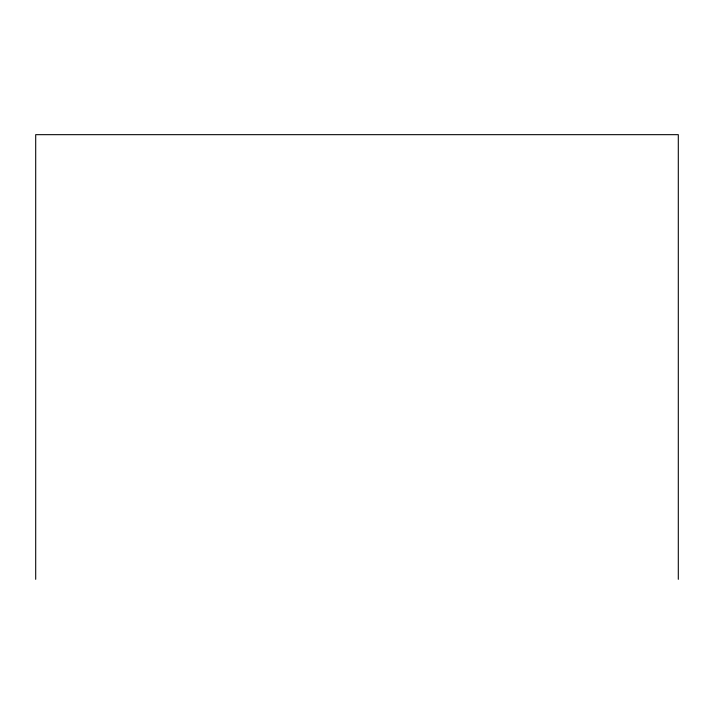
<?xml version="1.0" encoding="UTF-8"?>
<svg xmlns="http://www.w3.org/2000/svg" width="714" height="714" viewBox="0 0 714 714"><rect width="100%" height="100%" fill="white"/><g stroke="black" fill="none" stroke-linecap="round" stroke-linejoin="round"><path stroke-width="1.07" d="M678.3 579.331L678.3 134.669L35.7 134.669L35.7 579.331"/></g></svg>
